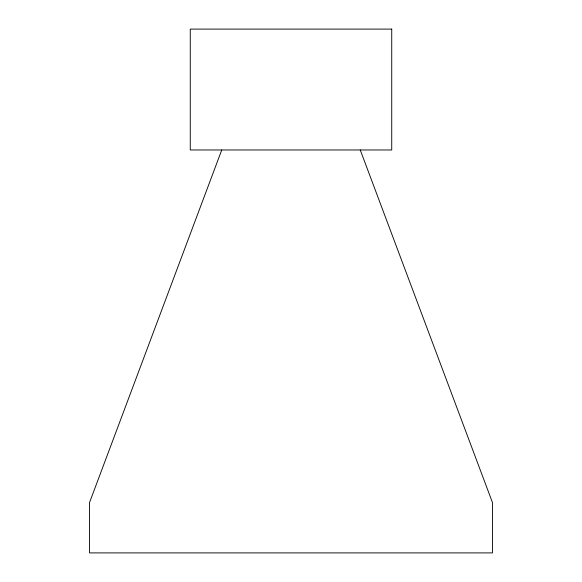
<?xml version="1.0" encoding="UTF-8"?>
<svg xmlns="http://www.w3.org/2000/svg" width="582" height="582" viewBox="0 0 582 582"><rect width="100%" height="100%" fill="white"/><g stroke="black" fill="none" stroke-linecap="round" stroke-linejoin="round"><path stroke-width="0.87" d="M221.749 149.974L89.541 502.535L89.541 552.9L492.459 552.9L492.459 502.535L360.251 149.974M391.73 29.1L190.27 29.1L190.27 149.974L391.73 149.974L391.73 29.1"/></g></svg>
